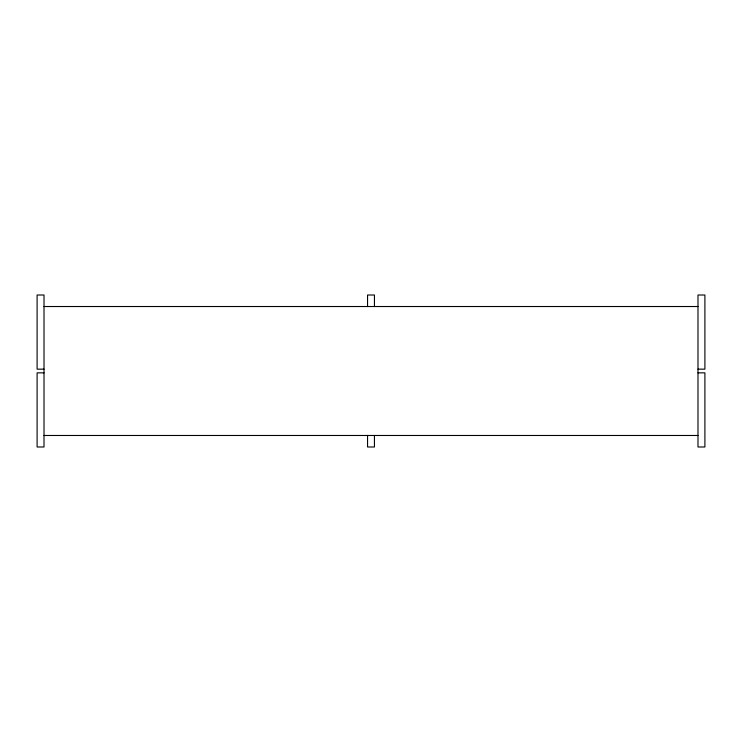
<?xml version="1.0" encoding="UTF-8"?>
<svg xmlns="http://www.w3.org/2000/svg" width="742" height="742" viewBox="0 0 742 742"><rect width="100%" height="100%" fill="white"/><g stroke="black" fill="none" stroke-linecap="round" stroke-linejoin="round"><path stroke-width="1.11" d="M44.01 306.52L697.99 306.52M44.01 369.154L37.1 369.154L37.1 295.01L44.01 295.01L44.01 446.99L37.1 446.99L37.1 372.846L44.01 372.846M697.99 369.154L704.9 369.154L704.9 295.01L697.99 295.01L697.99 446.99L704.9 446.99L704.9 372.846L697.99 372.846M44.01 435.48L697.99 435.48M374.45 306.594L374.45 295.01L367.55 295.01L367.55 306.594M374.45 435.406L374.45 446.99L367.55 446.99L367.55 435.406"/></g></svg>
